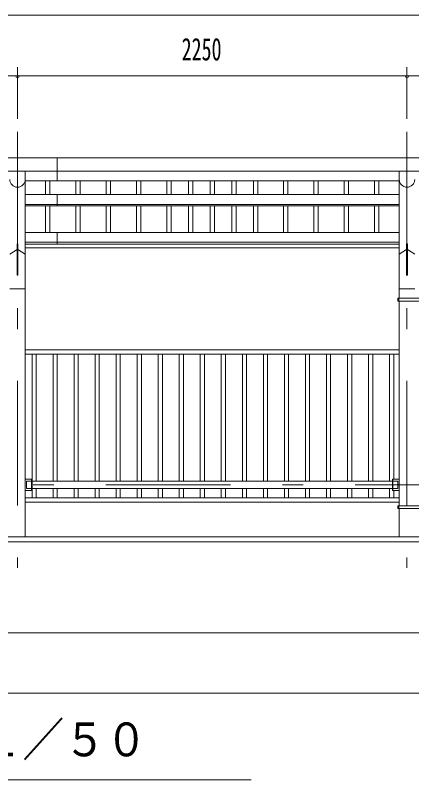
# Model space of a CAD drawing. Units: millimetres, scale not verified. Extents: x -26655 to 26659, y -10500 to 10500.
# Drawn here: x 4024 to 6314, y 420 to 4839 of the extents above; entities that cross this region are included whole.
import ezdxf
from ezdxf.enums import TextEntityAlignment as Align

# ---------------------------------------------------------------- set-up
doc = ezdxf.new("R2010")
doc.units = ezdxf.units.MM
doc.header["$LTSCALE"] = 60
doc.linetypes.add('USER3', pattern=[24, 12, -5, 2, -5])
for name, color, linetype, lineweight in [('0-2_1-05BOLD', 7, 'Continuous', 18), ('0-3_1-25CENTER', 3, 'USER3', 18), ('0-4_1-45THIN', 4, 'Continuous', 18), ('0-5_1-55DIM', 3, 'Continuous', 18)]:
    doc.layers.add(name, color=color, linetype=linetype, lineweight=lineweight)
doc.styles.add('ＭＳ ゴシック', font='')
doc.styles.get('ＭＳ ゴシック').set_extended_font_data('MS Gothic')

msp = doc.modelspace()

# ---------------------------------------------------------------- linework, layer by layer
at = {"layer": '0-2_1-05BOLD'}
for p, q in [((9219.49, 4014.67), (-1446.51, 4014.67)), ((4266.49, 4014.67), (4266.49, 3882.27)), ((-1446.51, 3937.52), (9219.49, 3937.52)), ((4081.04, 3937.52), (4081.04, 1824.67)), ((6241.94, 3937.52), (6241.94, 3202.67)), ((6241.94, 3882.27), (4081.04, 3882.27)), ((4081.04, 3802.96), (6241.94, 3802.96)), ((4266.49, 3802.96), (4266.49, 3737.03)), ((4081.04, 3745.26), (6241.94, 3745.26)), ((4081.04, 3737.03), (6241.94, 3737.03)), ((6241.94, 3582.44), (4081.04, 3582.44)), ((4266.49, 3582.44), (4266.49, 3515.47)), ((4038.74, 3517.89), (4038.74, 3337.25)), ((6241.94, 3527.34), (4081.04, 3527.34)), ((6241.94, 3515.47), (4081.04, 3515.47)), ((6241.94, 3494.67), (4081.04, 3494.67)), ((6284.24, 3517.89), (6284.24, 3337.25)), ((6288.74, 3517.89), (6284.24, 3517.89)), ((3991.94, 3457.25), (4034.24, 3485.19)), ((4038.74, 3485.19), (4081.04, 3457.25)), ((6241.94, 3457.25), (6284.24, 3485.19)), ((6288.74, 3485.19), (6331.04, 3457.25)), ((4038.74, 3337.25), (4034.24, 3337.25)), ((4081.04, 3256.67), (3991.94, 3256.67)), ((6331.04, 3256.67), (6241.94, 3256.67)), ((6234.24, 3202.67), (6234.24, 3186.67)), ((6234.24, 3194.67), (6240.34, 3194.67)), ((6234.24, 3186.67), (6439.69, 3186.67)), ((6240.34, 3202.67), (6240.34, 3186.67)), ((6241.94, 3186.67), (6241.94, 2002.67)), ((6241.94, 2904.67), (4081.04, 2904.67)), ((6241.94, 2879.67), (4081.04, 2879.67)), ((4121.04, 2157.67), (4081.04, 2157.67)), ((4088.99, 2146.02), (4088.99, 2103.32)), ((4117.84, 2146.02), (4088.99, 2146.02)), ((4117.84, 2157.67), (4117.84, 2091.67)), ((4121.04, 2157.67), (4121.04, 2091.67)), ((4121.04, 2146.02), (6201.94, 2146.02)), ((6201.94, 2157.67), (6241.94, 2157.67)), ((6205.14, 2157.67), (6205.14, 2091.67)), ((6205.14, 2146.02), (6233.99, 2146.02)), ((6233.99, 2146.02), (6233.99, 2103.32)), ((4121.04, 2091.67), (4081.04, 2091.67)), ((4117.84, 2103.32), (4088.99, 2103.32)), ((4121.04, 2103.32), (6201.94, 2103.32)), ((6205.14, 2103.32), (6233.99, 2103.32)), ((6241.94, 2049.67), (4081.04, 2049.67)), ((6241.94, 2024.67), (4081.04, 2024.67)), ((6234.24, 2002.67), (6234.24, 1986.67)), ((6234.24, 1994.67), (6240.34, 1994.67)), ((6240.34, 2002.67), (6240.34, 1986.67)), ((6234.24, 1986.67), (6439.69, 1986.67)), ((6241.94, 1986.67), (6241.94, 1824.67)), ((9536.49, 1794.67), (-1763.51, 1794.67))]:
    msp.add_line(p, q, dxfattribs=at)
for points in [[(4038.74, 3517.89), (4034.24, 3517.89), (4034.24, 3337.25)], [(6288.74, 3517.89), (6288.74, 3337.25), (6284.24, 3337.25)], [(6234.24, 3202.67), (6439.69, 3202.67), (6439.69, 3186.67)], [(6201.94, 2157.67), (6201.94, 2091.67), (6241.94, 2091.67)], [(6234.24, 2002.67), (6439.69, 2002.67), (6439.69, 1986.67)], [(9386.49, 1824.67), (-1613.51, 1824.67), (-1613.51, 1794.67)]]:
    msp.add_lwpolyline(points, dxfattribs=at)
for centre in [(4036.49, 3889.22), (6286.49, 3889.22)]:
    msp.add_arc(centre, 44.55, 180, 0, dxfattribs=at)
at = {"layer": '0-3_1-25CENTER'}
for p, q in [((4036.49, 4164.67), (4036.49, 1644.67)), ((6286.49, 4164.67), (6286.49, 1644.67)), ((-1213.51, 2124.67), (8986.49, 2124.67))]:
    msp.add_line(p, q, dxfattribs=at)
at = {"layer": '0-4_1-45THIN'}
for p, q in [((4199, 3882.27), (4199, 3802.96)), ((4224, 3882.27), (4224, 3802.96)), ((4374, 3882.27), (4374, 3802.96)), ((4399, 3882.27), (4399, 3802.96)), ((4549, 3882.27), (4549, 3802.96)), ((4574, 3882.27), (4574, 3802.96)), ((4723.99, 3882.27), (4723.99, 3802.96)), ((4748.99, 3882.27), (4748.99, 3802.96)), ((4899, 3882.27), (4899, 3802.96)), ((4924, 3882.27), (4924, 3802.96)), ((5023.99, 3882.27), (5023.99, 3802.96)), ((5048.99, 3882.27), (5048.99, 3802.96)), ((5148.99, 3882.27), (5148.99, 3802.96)), ((5173.99, 3882.27), (5173.99, 3802.96)), ((5273.99, 3882.27), (5273.99, 3802.96)), ((5298.99, 3882.27), (5298.99, 3802.96)), ((5398.99, 3882.27), (5398.99, 3802.96)), ((5423.99, 3882.27), (5423.99, 3802.96)), ((5573.99, 3882.27), (5573.99, 3802.96)), ((5598.99, 3882.27), (5598.99, 3802.96)), ((5748.99, 3882.27), (5748.99, 3802.96)), ((5773.99, 3882.27), (5773.99, 3802.96)), ((5923.99, 3882.27), (5923.99, 3802.96)), ((5948.99, 3882.27), (5948.99, 3802.96)), ((6098.99, 3882.27), (6098.99, 3802.96)), ((6123.99, 3882.27), (6123.99, 3802.96)), ((4199, 3737.03), (4199, 3582.44)), ((4224, 3737.03), (4224, 3582.44)), ((4374, 3737.03), (4374, 3582.44)), ((4399, 3737.03), (4399, 3582.44)), ((4549, 3737.03), (4549, 3582.44)), ((4574, 3737.03), (4574, 3582.44)), ((4723.99, 3737.03), (4723.99, 3582.44)), ((4748.99, 3737.03), (4748.99, 3582.44)), ((4899, 3737.03), (4899, 3582.44)), ((4924, 3737.03), (4924, 3582.44)), ((5023.99, 3737.03), (5023.99, 3582.44)), ((5048.99, 3737.03), (5048.99, 3582.44)), ((5148.99, 3737.03), (5148.99, 3582.44)), ((5173.99, 3737.03), (5173.99, 3582.44)), ((5273.99, 3737.03), (5273.99, 3582.44)), ((5298.99, 3737.03), (5298.99, 3582.44)), ((5398.99, 3737.03), (5398.99, 3582.44)), ((5423.99, 3737.03), (5423.99, 3582.44)), ((5573.99, 3737.03), (5573.99, 3582.44)), ((5598.99, 3737.03), (5598.99, 3582.44)), ((5748.99, 3737.03), (5748.99, 3582.44)), ((5773.99, 3737.03), (5773.99, 3582.44)), ((5923.99, 3737.03), (5923.99, 3582.44)), ((5948.99, 3737.03), (5948.99, 3582.44)), ((6098.99, 3737.03), (6098.99, 3582.44)), ((6123.99, 3737.03), (6123.99, 3582.44)), ((4120.49, 2879.67), (4120.49, 2157.67)), ((4144.49, 2879.67), (4144.49, 2146.02)), ((4241.99, 2879.67), (4241.99, 2146.02)), ((4265.99, 2879.67), (4265.99, 2146.02)), ((4363.49, 2879.67), (4363.49, 2146.02)), ((4387.49, 2879.67), (4387.49, 2146.02)), ((4484.99, 2879.67), (4484.99, 2146.02)), ((4508.99, 2879.67), (4508.99, 2146.02)), ((4606.49, 2879.67), (4606.49, 2146.02)), ((4630.49, 2879.67), (4630.49, 2146.02)), ((4727.99, 2879.67), (4727.99, 2146.02)), ((4751.99, 2879.67), (4751.99, 2146.02)), ((4849.49, 2879.67), (4849.49, 2146.02)), ((4873.49, 2879.67), (4873.49, 2146.02)), ((4970.99, 2879.67), (4970.99, 2146.02)), ((4994.99, 2879.67), (4994.99, 2146.02)), ((5092.49, 2879.67), (5092.49, 2146.02)), ((5116.49, 2879.67), (5116.49, 2146.02)), ((5213.99, 2879.67), (5213.99, 2146.02)), ((5237.99, 2879.67), (5237.99, 2146.02)), ((5335.49, 2879.67), (5335.49, 2146.02)), ((5359.49, 2879.67), (5359.49, 2146.02)), ((5456.99, 2879.67), (5456.99, 2146.02)), ((5480.99, 2879.67), (5480.99, 2146.02)), ((5578.5, 2879.67), (5578.5, 2146.02)), ((5602.49, 2879.67), (5602.49, 2146.02)), ((5699.99, 2879.67), (5699.99, 2146.02)), ((5724, 2879.67), (5724, 2146.02)), ((5821.5, 2879.67), (5821.5, 2146.02)), ((5845.5, 2879.67), (5845.5, 2146.02)), ((5943, 2879.67), (5943, 2146.02)), ((5967, 2879.67), (5967, 2146.02)), ((6064.5, 2879.67), (6064.5, 2146.02)), ((6088.5, 2879.67), (6088.5, 2146.02)), ((6186, 2879.67), (6186, 2146.02)), ((6210, 2879.67), (6210, 2157.67)), ((4120.49, 2091.67), (4120.49, 2049.67)), ((4144.49, 2103.32), (4144.49, 2049.67)), ((4241.99, 2103.32), (4241.99, 2049.67)), ((4265.99, 2103.32), (4265.99, 2049.67)), ((4363.49, 2103.32), (4363.49, 2049.67)), ((4387.49, 2103.32), (4387.49, 2049.67)), ((4484.99, 2103.32), (4484.99, 2049.67)), ((4508.99, 2103.32), (4508.99, 2049.67)), ((4606.49, 2103.32), (4606.49, 2049.67)), ((4630.49, 2103.32), (4630.49, 2049.67)), ((4727.99, 2103.32), (4727.99, 2049.67)), ((4751.99, 2103.32), (4751.99, 2049.67)), ((4849.49, 2103.32), (4849.49, 2049.67)), ((4873.49, 2103.32), (4873.49, 2049.67)), ((4970.99, 2103.32), (4970.99, 2049.67)), ((4994.99, 2103.32), (4994.99, 2049.67)), ((5092.49, 2103.32), (5092.49, 2049.67)), ((5116.49, 2103.32), (5116.49, 2049.67)), ((5213.99, 2103.32), (5213.99, 2049.67)), ((5237.99, 2103.32), (5237.99, 2049.67)), ((5335.49, 2103.32), (5335.49, 2049.67)), ((5359.49, 2103.32), (5359.49, 2049.67)), ((5456.99, 2103.32), (5456.99, 2049.67)), ((5480.99, 2103.32), (5480.99, 2049.67)), ((5578.5, 2103.32), (5578.5, 2049.67)), ((5602.49, 2103.32), (5602.49, 2049.67)), ((5699.99, 2103.32), (5699.99, 2049.67)), ((5724, 2103.32), (5724, 2049.67)), ((5821.5, 2103.32), (5821.5, 2049.67)), ((5845.5, 2103.32), (5845.5, 2049.67)), ((5943, 2103.32), (5943, 2049.67)), ((5967, 2103.32), (5967, 2049.67)), ((6064.5, 2103.32), (6064.5, 2049.67)), ((6088.5, 2103.32), (6088.5, 2049.67)), ((6186, 2103.32), (6186, 2049.67)), ((6210, 2091.67), (6210, 2049.67))]:
    msp.add_line(p, q, dxfattribs=at)
at = {"layer": '0-5_1-55DIM'}
for p, q in [((-1446.51, 4838.67), (9219.49, 4838.67)), ((4036.49, 4239.67), (4036.49, 4538.67)), ((6286.49, 4239.67), (6286.49, 4538.67)), ((-1839.01, 4488.67), (9611.99, 4488.67)), ((4046.49, 4488.67), (4026.49, 4488.67)), ((6296.49, 4488.67), (6276.49, 4488.67)), ((-1613.51, 1269.67), (9386.49, 1269.67)), ((-1613.51, 919.67), (9386.49, 919.67)), ((2386.49, 419.67), (5386.49, 419.67))]:
    msp.add_line(p, q, dxfattribs=at)
for centre in [(4036.49, 4488.67), (6286.49, 4488.67)]:
    msp.add_arc(centre, 10, 180, 0, dxfattribs=at)

# ---------------------------------------------------------------- texts
at = {"layer": '0-5_1-55DIM', "color": 7, "style": 'ＭＳ ゴシック'}
for s, height, width, p in [('2250', 130.2, 0.65, (4984.81, 4538.67)), ('正面図\u3000Ｓ＝１／５０', 195.4, 0.9, (2386.49, 496.31))]:
    msp.add_text(s, height=height, dxfattribs=dict(at, width=width)).set_placement(p, align=Align.BOTTOM_LEFT)

doc.saveas('drawing.dxf')
